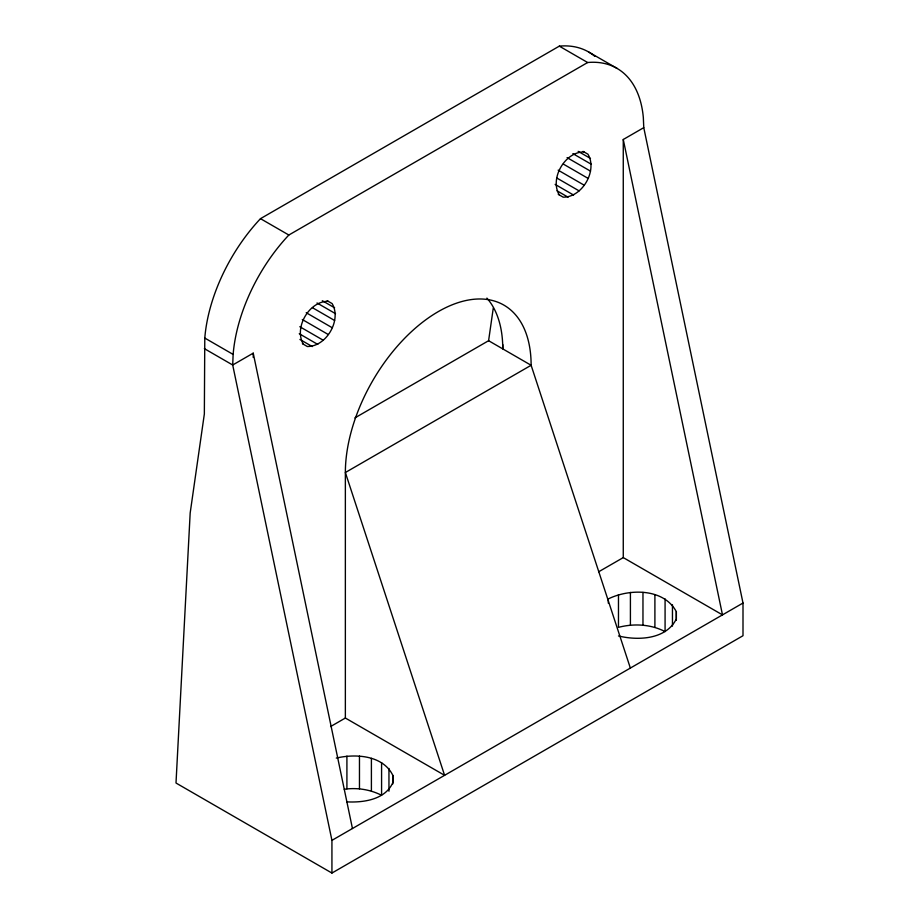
<?xml version="1.0" encoding="UTF-8"?>
<svg xmlns="http://www.w3.org/2000/svg" width="919" height="919" viewBox="0 0 919 919"><rect width="100%" height="100%" fill="white"/><g stroke="black" fill="none" stroke-linecap="round" stroke-linejoin="round"><path stroke-width="1.38" d="M336.297 758.083C355.653 753.534 383.039 755.223 392.838 775.36L392.838 782.609C385.268 799.702 363.556 802.712 346.911 801.873M608.298 603.174L608.298 598.912C629.549 588.459 663.874 588.275 676.338 611.686L676.338 618.935C666.252 639.509 638.154 640.773 618.476 635.959M559.303 46.145L587.643 62.515A129.59 74.818 -60 0 1 643.334 117.575L643.771 127.649L743 603.036L743 635.718L331.931 873.05L176 783.022L190.176 513.009L204.351 413.941L204.788 338.054A129.613 74.83 -60 0 1 260.491 218.665L559.303 46.145A129.59 74.818 -60 0 1 594.8 56.312M302.385 343.672L307.314 346.509C326.406 346.773 341.891 319.973 332.115 303.569L327.175 300.731M558.247 194.311L563.175 197.16C582.267 197.436 597.752 170.612 587.965 154.22L583.037 151.371M354.849 417.927L488.598 340.708L493.262 308.164M331.931 873.05L331.931 840.368L232.702 365.004L233.139 354.424A129.613 74.83 -60 0 1 288.842 235.023L587.643 62.515M352.448 828.513L253.23 353.149L232.702 365.004L204.351 348.634M623.266 139.493L722.483 614.88L623.266 557.592L623.266 139.493L643.771 127.649M330.622 726.538L345.36 718.026L444.589 775.314L345.36 472.515A131.36 75.84 -60 0 1 438.248 311.633A131.36 75.84 -60 0 1 531.125 365.268L630.354 668.067M598.694 571.767L623.266 557.592M331.931 840.368L743 603.036M665.08 598.912L665.08 631.606C650.79 624.196 633.892 623.335 618.476 627.344L618.476 594.662M344.257 789.283C356.917 787.411 370.15 789.478 381.58 795.28L381.58 762.598M584.036 151.945C564.955 151.692 549.482 178.493 559.246 194.897M328.186 301.306C309.094 301.03 293.62 327.853 303.396 344.246M588.815 52.096L617.166 68.454M578.166 151.359L590.492 158.47M572.882 153.622L591.365 164.306M567.069 157.62L590.492 171.141M563.313 164.076L587.965 178.309M558.155 170.164L584.036 185.11M556.903 178.068L579.096 190.876M555.122 184.386L573.605 195.058M557.029 190.807L568.126 197.217M488.598 340.708L531.125 365.268L345.36 472.515L345.36 718.026M260.491 218.665L288.842 235.023M322.305 300.708L334.631 307.831M317.021 302.983L335.515 313.655M312.449 307.693L334.631 320.501M306.222 312.724L332.115 327.669M302.294 319.525L328.186 334.47M299.812 326.716L323.235 340.237M299.261 333.723L317.756 344.407M299.939 339.456L312.265 346.566M204.788 338.054L233.139 354.424M676.338 611.686L676.338 620.21M672.455 604.794L672.455 626.115M654.902 594.662L654.902 627.344M642.967 592.422L642.967 625.104M630.411 592.422L630.411 625.104M502.773 344.602L502.773 348.898A131.36 75.84 -60 0 0 486.909 298.112M392.838 775.36L392.838 783.884M388.955 768.468L388.955 791.202M371.402 758.336L371.402 791.029M359.467 756.096L359.467 788.778M346.911 756.096L346.911 788.778M253.23 353.149L253.23 357.445"/></g></svg>
